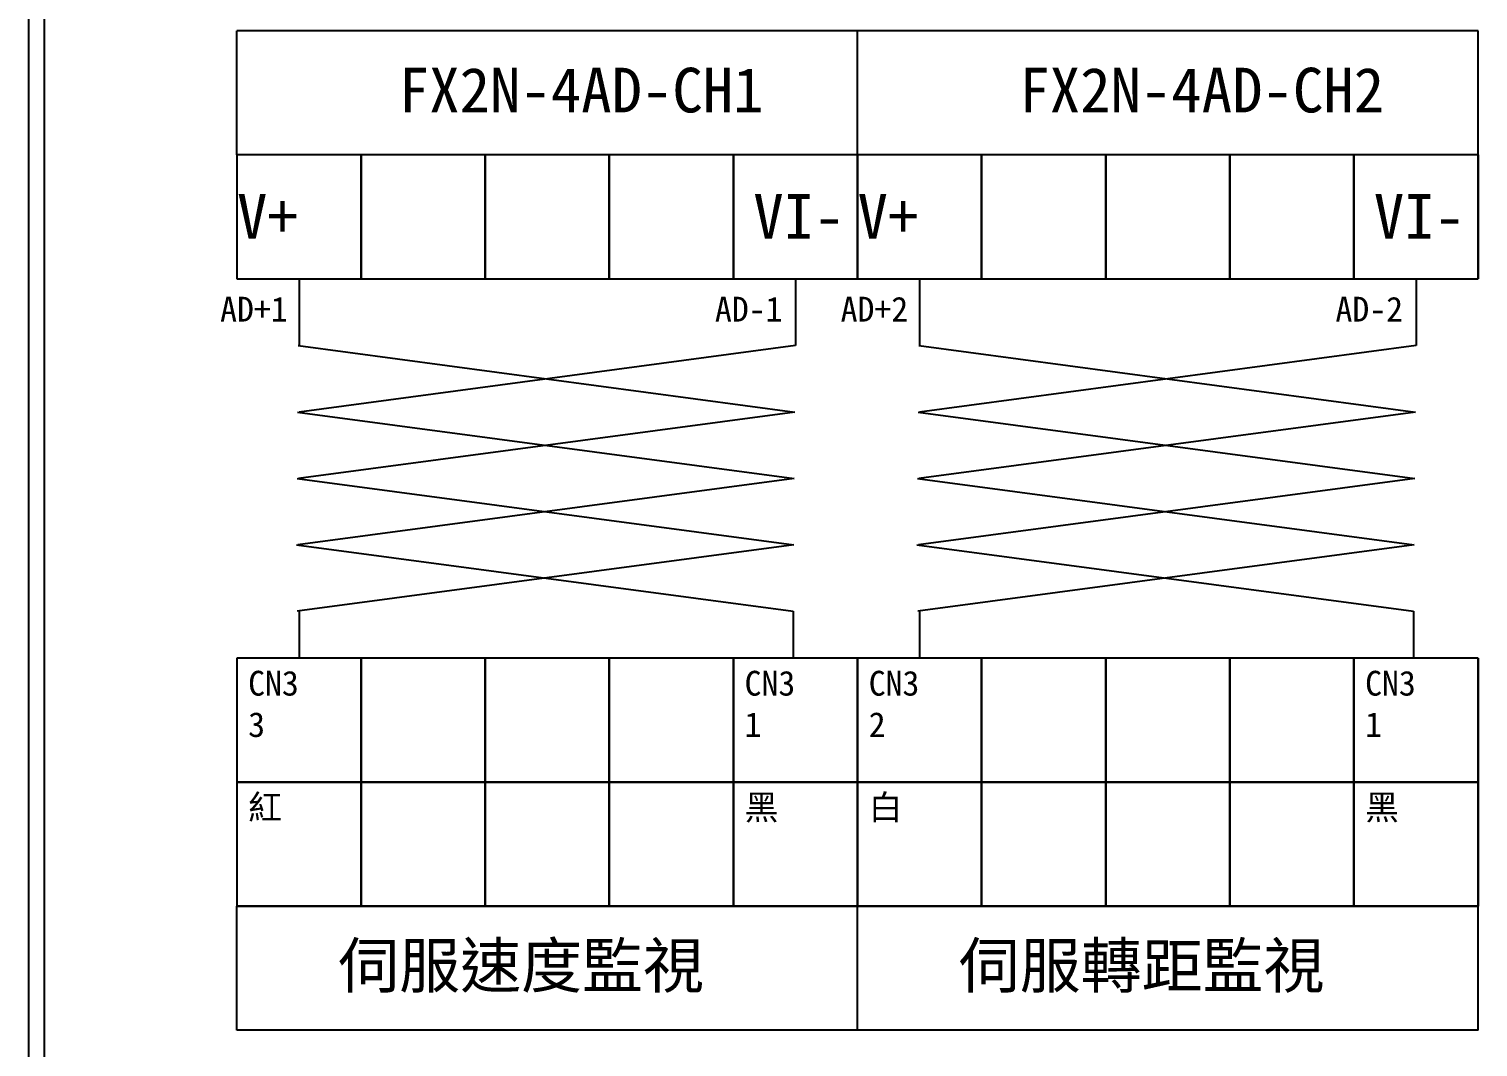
# Model space of a CAD drawing. Extents: x 10 to 297, y 3 to 207.
# Drawn here: x 10 to 126.8, y 56.8 to 138.8 of the extents above; entities that cross this region are included whole.
import ezdxf

# ---------------------------------------------------------------- set-up
doc = ezdxf.new("R2010")
doc.units = 0
doc.layers.get('0').update_dxf_attribs({"linetype": 'CONTINUOUS'})
doc.layers.add('圖框層', color=7, linetype='CONTINUOUS')
doc.styles.add('STSL', font='KAIU.TTF')

msp = doc.modelspace()

# ---------------------------------------------------------------- linework, layer by layer
for p, q in [((26.76, 128.69), (26.76, 138.69)), ((76.76, 138.69), (26.76, 138.69)), ((76.76, 128.69), (76.76, 138.69)), ((76.76, 128.69), (76.76, 138.69)), ((126.76, 138.69), (76.76, 138.69)), ((126.76, 128.69), (126.76, 138.69)), ((126.76, 128.69), (126.76, 138.69)), ((26.76, 128.69), (26.76, 118.69)), ((36.76, 128.69), (26.76, 128.69)), ((36.76, 118.69), (36.76, 128.69)), ((36.76, 128.69), (36.76, 118.69)), ((46.76, 128.69), (36.76, 128.69)), ((46.76, 118.69), (46.76, 128.69)), ((46.76, 128.69), (46.76, 118.69)), ((56.76, 128.69), (46.76, 128.69)), ((56.76, 118.69), (56.76, 128.69)), ((56.76, 128.69), (56.76, 118.69)), ((66.76, 128.69), (56.76, 128.69)), ((66.76, 118.69), (66.76, 128.69)), ((66.76, 128.69), (66.76, 118.69)), ((76.76, 128.69), (66.76, 128.69)), ((76.76, 118.69), (76.76, 128.69)), ((76.76, 128.69), (76.76, 118.69)), ((86.76, 128.69), (76.76, 128.69)), ((86.76, 118.69), (86.76, 128.69)), ((86.76, 128.69), (86.76, 118.69)), ((96.76, 128.69), (86.76, 128.69)), ((96.76, 118.69), (96.76, 128.69)), ((96.76, 128.69), (96.76, 118.69)), ((106.76, 128.69), (96.76, 128.69)), ((106.76, 118.69), (106.76, 128.69)), ((106.76, 128.69), (106.76, 118.69)), ((116.76, 128.69), (106.76, 128.69)), ((116.76, 118.69), (116.76, 128.69)), ((116.76, 128.69), (116.76, 118.69)), ((126.76, 128.69), (116.76, 128.69)), ((126.76, 118.69), (126.76, 128.69)), ((126.76, 128.69), (126.76, 118.69)), ((26.76, 118.69), (36.76, 118.69)), ((31.76, 118.69), (31.76, 113.3)), ((36.76, 118.69), (46.76, 118.69)), ((46.76, 118.69), (56.76, 118.69)), ((56.76, 118.69), (66.76, 118.69)), ((66.76, 118.69), (76.76, 118.69)), ((71.76, 118.69), (71.76, 113.31)), ((76.76, 118.69), (86.76, 118.69)), ((81.76, 118.69), (81.76, 113.3)), ((86.76, 118.69), (96.76, 118.69)), ((96.76, 118.69), (106.76, 118.69)), ((106.76, 118.69), (116.76, 118.69)), ((116.76, 118.69), (126.76, 118.69)), ((121.76, 118.69), (121.76, 113.31)), ((31.69, 113.31), (71.71, 107.96)), ((71.76, 113.31), (31.76, 107.96)), ((81.69, 113.31), (121.71, 107.96)), ((121.76, 113.31), (81.76, 107.96)), ((31.64, 107.96), (71.66, 102.61)), ((71.71, 107.96), (31.71, 102.61)), ((31.76, 107.96), (31.76, 107.94)), ((81.64, 107.96), (121.66, 102.61)), ((121.71, 107.96), (81.71, 102.61)), ((81.76, 107.96), (81.76, 107.94)), ((31.6, 102.61), (71.62, 97.26)), ((71.66, 102.61), (31.66, 97.26)), ((31.76, 102.61), (31.76, 102.59)), ((81.6, 102.61), (121.62, 97.26)), ((121.66, 102.61), (81.66, 97.26)), ((81.76, 102.61), (81.76, 102.59)), ((31.55, 97.26), (71.57, 91.91)), ((71.62, 97.26), (31.62, 91.91)), ((31.76, 97.27), (31.76, 97.23)), ((81.55, 97.26), (121.57, 91.91)), ((121.62, 97.26), (81.62, 91.91)), ((81.76, 97.27), (81.76, 97.23)), ((31.76, 91.92), (31.76, 88.13)), ((71.57, 91.91), (71.57, 88.13)), ((81.76, 91.92), (81.76, 88.13)), ((121.57, 91.91), (121.57, 88.13)), ((76.76, 88.13), (26.76, 88.13)), ((26.76, 88.13), (26.76, 78.13)), ((36.76, 88.13), (26.76, 88.13)), ((36.76, 78.13), (36.76, 88.13)), ((36.76, 88.13), (36.76, 78.13)), ((46.76, 88.13), (36.76, 88.13)), ((46.76, 78.13), (46.76, 88.13)), ((46.76, 88.13), (46.76, 78.13)), ((56.76, 88.13), (46.76, 88.13)), ((56.76, 78.13), (56.76, 88.13)), ((56.76, 88.13), (56.76, 78.13)), ((66.76, 88.13), (56.76, 88.13)), ((66.76, 78.13), (66.76, 88.13)), ((66.76, 88.13), (66.76, 78.13)), ((76.76, 88.13), (66.76, 88.13)), ((126.76, 88.13), (76.76, 88.13)), ((76.76, 78.13), (76.76, 88.13)), ((76.76, 88.13), (76.76, 78.13)), ((86.76, 88.13), (76.76, 88.13)), ((86.76, 78.13), (86.76, 88.13)), ((86.76, 88.13), (86.76, 78.13)), ((96.76, 88.13), (86.76, 88.13)), ((96.76, 78.13), (96.76, 88.13)), ((96.76, 88.13), (96.76, 78.13)), ((106.76, 88.13), (96.76, 88.13)), ((106.76, 78.13), (106.76, 88.13)), ((106.76, 88.13), (106.76, 78.13)), ((116.76, 88.13), (106.76, 88.13)), ((116.76, 78.13), (116.76, 88.13)), ((116.76, 88.13), (116.76, 78.13)), ((126.76, 88.13), (116.76, 88.13)), ((126.76, 78.13), (126.76, 88.13)), ((126.76, 88.13), (126.76, 78.13)), ((26.76, 78.13), (36.76, 78.13)), ((76.76, 78.13), (26.76, 78.13)), ((26.76, 78.13), (26.76, 68.13)), ((36.76, 78.13), (46.76, 78.13)), ((36.76, 68.13), (36.76, 78.13)), ((36.76, 78.13), (36.76, 68.13)), ((46.76, 78.13), (56.76, 78.13)), ((46.76, 68.13), (46.76, 78.13)), ((46.76, 78.13), (46.76, 68.13)), ((56.76, 78.13), (66.76, 78.13)), ((56.76, 68.13), (56.76, 78.13)), ((56.76, 78.13), (56.76, 68.13)), ((66.76, 78.13), (76.76, 78.13)), ((66.76, 68.13), (66.76, 78.13)), ((66.76, 78.13), (66.76, 68.13)), ((76.76, 78.13), (86.76, 78.13)), ((126.76, 78.13), (76.76, 78.13)), ((76.76, 68.13), (76.76, 78.13)), ((76.76, 78.13), (76.76, 68.13)), ((86.76, 78.13), (96.76, 78.13)), ((86.76, 68.13), (86.76, 78.13)), ((86.76, 78.13), (86.76, 68.13)), ((96.76, 78.13), (106.76, 78.13)), ((96.76, 68.13), (96.76, 78.13)), ((96.76, 78.13), (96.76, 68.13)), ((106.76, 78.13), (116.76, 78.13)), ((106.76, 68.13), (106.76, 78.13)), ((106.76, 78.13), (106.76, 68.13)), ((116.76, 78.13), (126.76, 78.13)), ((116.76, 68.13), (116.76, 78.13)), ((116.76, 78.13), (116.76, 68.13)), ((126.76, 68.13), (126.76, 78.13)), ((126.76, 78.13), (126.76, 68.13)), ((36.76, 68.13), (26.76, 68.13)), ((26.76, 58.13), (26.76, 68.13)), ((26.76, 68.13), (36.76, 68.13)), ((76.76, 68.13), (26.76, 68.13)), ((46.76, 68.13), (36.76, 68.13)), ((36.76, 68.13), (46.76, 68.13)), ((56.76, 68.13), (46.76, 68.13)), ((46.76, 68.13), (56.76, 68.13)), ((66.76, 68.13), (56.76, 68.13)), ((56.76, 68.13), (66.76, 68.13)), ((76.76, 68.13), (66.76, 68.13)), ((66.76, 68.13), (76.76, 68.13)), ((86.76, 68.13), (76.76, 68.13)), ((76.76, 58.13), (76.76, 68.13)), ((76.76, 58.13), (76.76, 68.13)), ((76.76, 68.13), (86.76, 68.13)), ((126.76, 68.13), (76.76, 68.13)), ((96.76, 68.13), (86.76, 68.13)), ((86.76, 68.13), (96.76, 68.13)), ((106.76, 68.13), (96.76, 68.13)), ((96.76, 68.13), (106.76, 68.13)), ((116.76, 68.13), (106.76, 68.13)), ((106.76, 68.13), (116.76, 68.13)), ((126.76, 68.13), (116.76, 68.13)), ((116.76, 68.13), (126.76, 68.13)), ((126.76, 58.13), (126.76, 68.13)), ((126.76, 58.13), (126.76, 68.13)), ((36.76, 58.13), (26.76, 58.13)), ((46.76, 58.13), (36.76, 58.13)), ((56.76, 58.13), (46.76, 58.13)), ((66.76, 58.13), (56.76, 58.13)), ((76.76, 58.13), (66.76, 58.13)), ((86.76, 58.13), (76.76, 58.13)), ((96.76, 58.13), (86.76, 58.13)), ((106.76, 58.13), (96.76, 58.13)), ((116.76, 58.13), (106.76, 58.13)), ((126.76, 58.13), (116.76, 58.13))]:
    msp.add_line(p, q)
at = {"layer": '圖框層', "color": 7}
for p, q in [((10, 3), (10, 206.97)), ((11.25, 4.25), (11.25, 205.72))]:
    msp.add_line(p, q, dxfattribs=at)

# ---------------------------------------------------------------- texts
at = {"char_height": 2, "width": 8.2913, "attachment_point": 1}
for s, insert in [('CN3\\P3', (27.66, 87.1)), ('CN3\\P1', (67.66, 87.1)), ('CN3\\P2', (77.66, 87.1)), ('CN3\\P1', (117.66, 87.1)), ('{\\fPMingLiU|b0|i0|c136|p18;紅}', (27.66, 77.1)), ('{\\fPMingLiU|b0|i0|c136|p18;黑}', (67.66, 77.1)), ('{\\fPMingLiU|b0|i0|c136|p18;白}', (77.66, 77.1)), ('{\\fPMingLiU|b0|i0|c136|p18;黑}', (117.66, 77.1))]:
    msp.add_mtext(s, dxfattribs=dict(at, insert=insert))
at = {"layer": '圖框層', "color": 4, "style": 'STSL'}
for s, height, p in [('FX2N-4AD-CH1', 3.6, (39.8, 132.11)), ('FX2N-4AD-CH2', 3.6, (89.8, 132.11)), ('V+', 3.6, (26.76, 121.93)), ('VI-', 3.6, (68.36, 121.93)), ('V+', 3.6, (76.76, 121.93)), ('VI-', 3.6, (118.36, 121.93)), ('AD+1', 2, (25.4, 115.25)), ('AD-1', 2, (65.27, 115.25)), ('AD+2', 2, (75.4, 115.25)), ('AD-2', 2, (115.27, 115.25)), ('伺服速度監視', 3.6, (34.92, 61.55)), ('伺服轉距監視', 3.6, (84.92, 61.55))]:
    msp.add_text(s, height=height, dxfattribs=at).set_placement(p)

doc.saveas('drawing.dxf')
